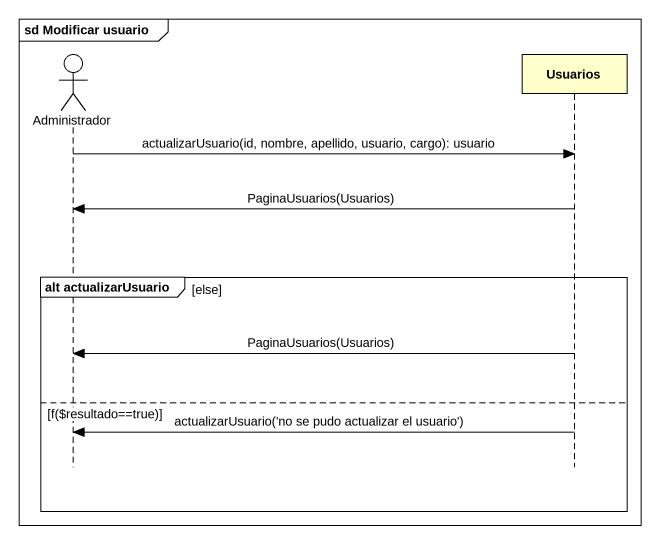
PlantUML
@startuml
mainframe sd Modificar usuario
hide footbox
actor Administrador
participant Usuarios

Administrador -> Usuarios : actualizarUsuario(id, nombre, apellido, usuario, cargo): usuario
Usuarios -> Administrador : PaginaUsuarios(Usuarios)
group alt actualizarUsuario [else]
  Usuarios -> Administrador : PaginaUsuarios(Usuarios)
else f(~$resultado==true)
  Usuarios -> Administrador : actualizarUsuario('no se pudo actualizar el usuario')
end
@enduml
